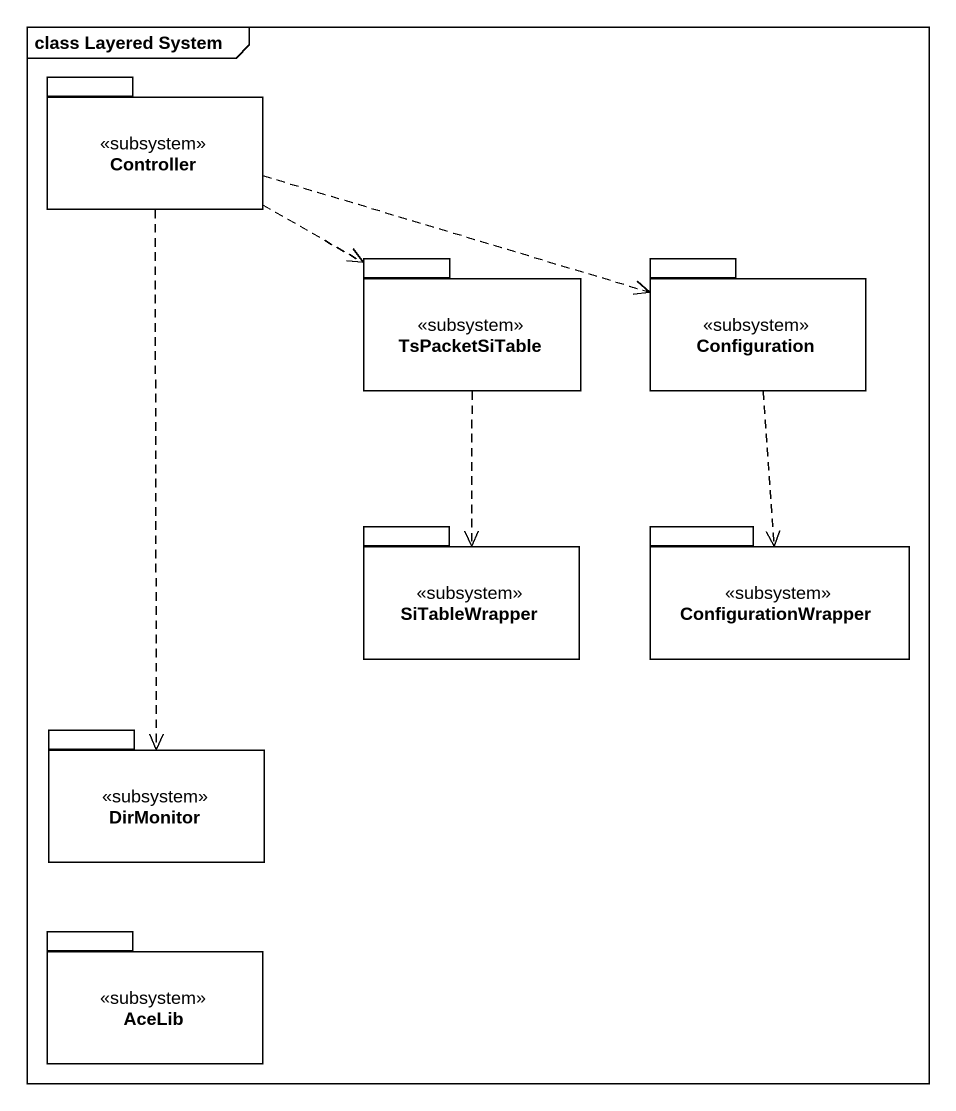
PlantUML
@startuml
mainframe class Layered System
package Controller <<subsystem>> {
}
package TsPacketSiTable <<subsystem>> {
}
package Configuration <<subsystem>> {
}
package SiTableWrapper <<subsystem>> {
}
package ConfigurationWrapper <<subsystem>> {
}
package DirMonitor <<subsystem>> {
}
package AceLib <<subsystem>> {
}
Controller .right.> TsPacketSiTable
Controller .right.> Configuration
Controller ..> DirMonitor
TsPacketSiTable ..> SiTableWrapper
Configuration ..> ConfigurationWrapper
@enduml
